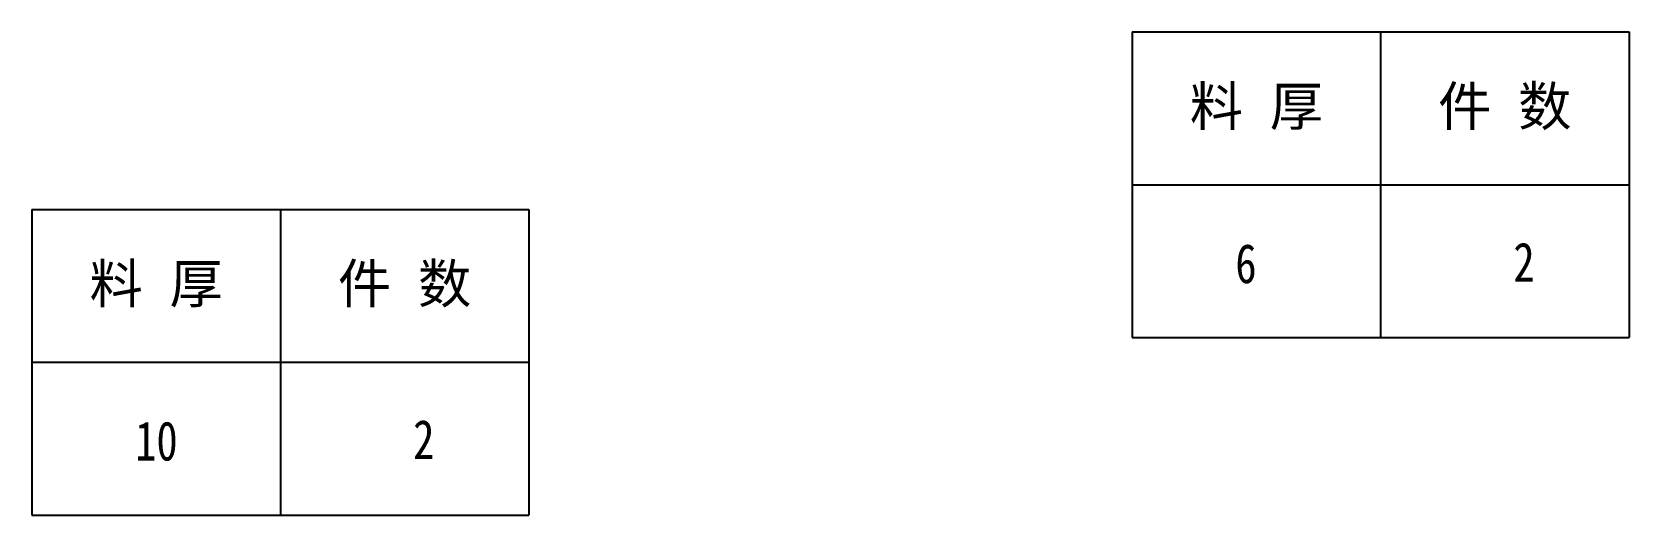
# Model space of a CAD drawing. Header units: millimetres. Extents: x -15766 to 80009, y -9701 to 15159.
# Drawn here: x -10080 to -9671.8, y 11669.4 to 11792.7 of the extents above; entities that cross this region are included whole.
import ezdxf
from ezdxf.enums import TextEntityAlignment as Align

# ---------------------------------------------------------------- set-up
doc = ezdxf.new("R2010")
doc.units = ezdxf.units.MM
doc.layers.add('07', color=7, linetype='Continuous')
doc.styles.add('DIM', font='', dxfattribs={"width": 0.8})
doc.styles.get('DIM').set_extended_font_data('NSimSun')

# ---------------------------------------------------------------- blocks, each defined once
blk = doc.blocks.new('*T2185')
at = {"color": 0, "linetype": 'ByBlock', "lineweight": -2, "transparency": 16777216}
for p, q in [((0, 0), (127, 0)), ((0, 0), (0, -78)), ((63.5, 0), (63.5, -78)), ((127, 0), (127, -78)), ((0, -39), (127, -39)), ((0, -78), (127, -78))]:
    blk.add_line(p, q, dxfattribs=at)
at = {"color": 0, "transparency": 16777216, "char_height": 10, "width": 60.5, "attachment_point": 5}
for s, insert in [('{\\fSimSun|b0|i0|c134|p2;料 厚}', (31.75, -19.5)), ('{\\fSimSun|b0|i0|c134|p2;件 数}', (95.25, -19.5))]:
    blk.add_mtext(s, dxfattribs=dict(at, insert=insert))
blk = doc.blocks.new('拆图参数')
blk.add_blockref('*T2185', (-63.5, 78))
at = {"style": 'DIM', "width": 0.8}
blk.add_attdef('6', text='', height=10, dxfattribs=at).set_placement((-37.13, 18.91), align=Align.MIDDLE_LEFT)
blk.add_attdef('1', text='', height=10, dxfattribs=at).set_placement((36.65, 19.27), align=Align.MIDDLE_CENTER)

msp = doc.modelspace()

# ---------------------------------------------------------------- block references
at = {"layer": '07'}
for p, values in [((-9735.30212, 11714.6964), {'1': '2', '6': '6'}), ((-10016.49415, 11669.4232), {'1': '2', '6': '10'})]:
    msp.add_blockref('拆图参数', p, dxfattribs=at).add_auto_attribs(values)

doc.saveas('drawing.dxf')
